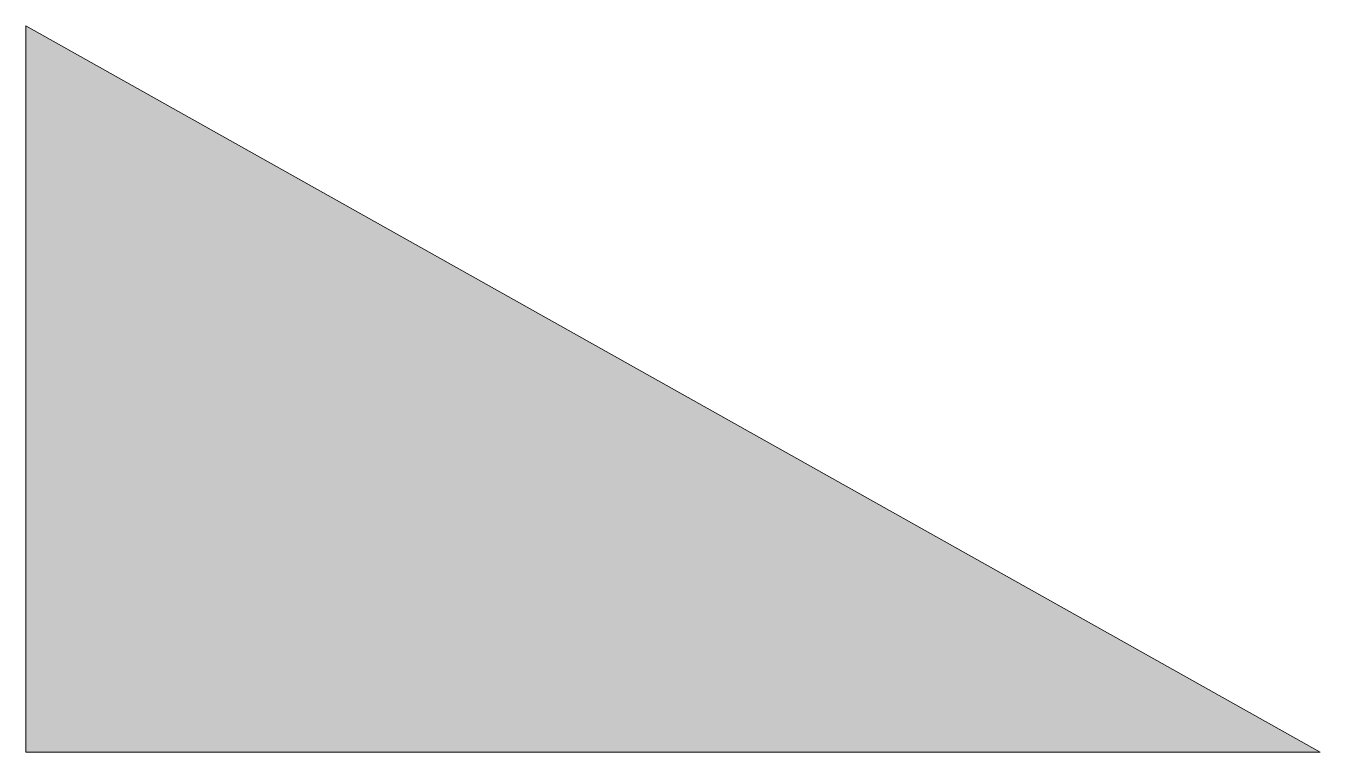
# Model space of a CAD drawing. Header units: inches. Extents: x 0 to 612, y 224 to 568.
import ezdxf

# ---------------------------------------------------------------- set-up
doc = ezdxf.new("R2010")
doc.units = ezdxf.units.IN
doc.header["$MEASUREMENT"] = 0
doc.layers.add('Layer 1', color=7, linetype='Continuous')

msp = doc.modelspace()

# ---------------------------------------------------------------- hatches: boundary and pattern name
at = {"layer": 'Layer 1', "true_color": 0xc19b76}
h = msp.add_hatch(color=33, dxfattribs=at)
h.dxf.hatch_style = 2
h.paths.add_polyline_path([(0, 567.76), (612, 224.24), (0, 224.24)])

# ---------------------------------------------------------------- linework, layer by layer
at = {"layer": 'Layer 1', "lineweight": 0}
msp.add_lwpolyline([(0, 567.76), (0, 567.76), (612, 224.24), (0, 224.24), (0, 567.76)], dxfattribs=at)

doc.saveas('drawing.dxf')
